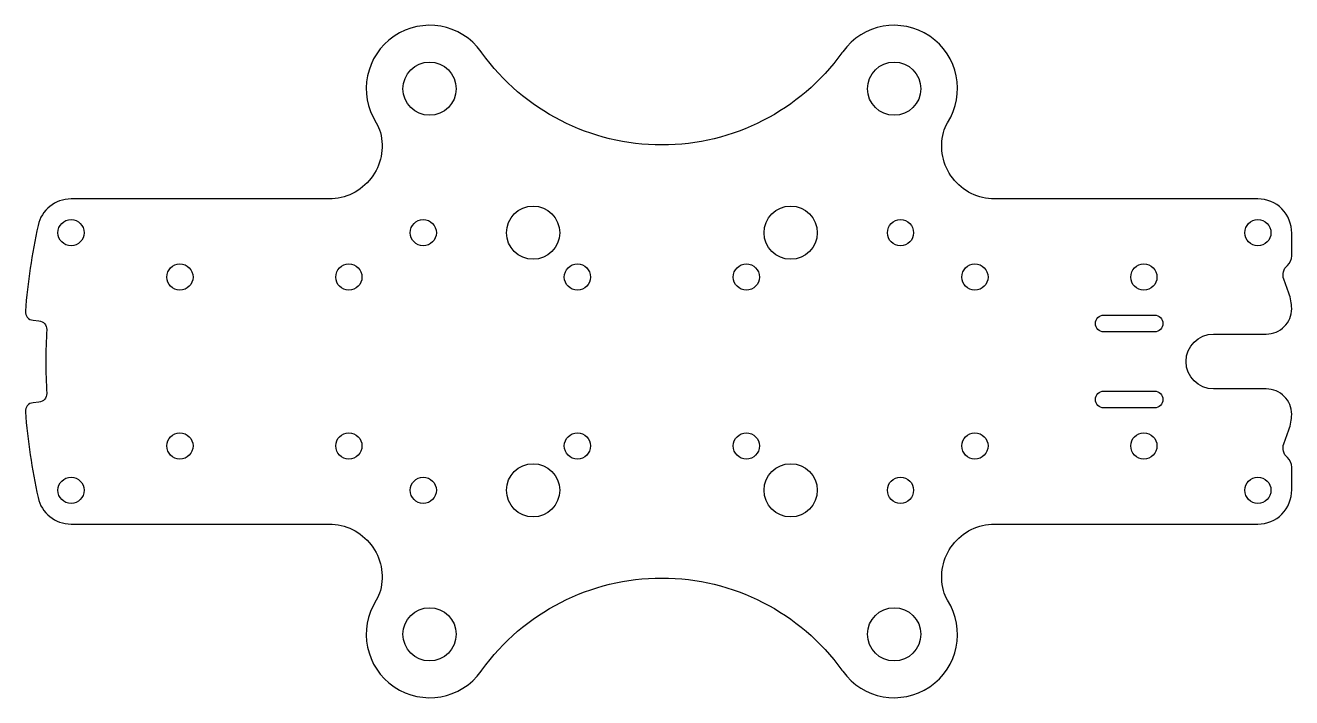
# Model space of a CAD drawing. Header units: millimetres. Extents: x -75 to 75, y -40 to 40.
import ezdxf

# ---------------------------------------------------------------- set-up
doc = ezdxf.new("R2010")
doc.units = ezdxf.units.MM

msp = doc.modelspace()

# ---------------------------------------------------------------- linework, layer by layer
for points in [[(71.56, -3.25), (65.31, -3.25, -1), (65.31, 3.25), (71.56, 3.25, 0.414214), (74.56, 6.25), (74.56, 6.27, 0.087489), (74.24, 8.08), (73.63, 9.74, -0.308615), (74.05, 11.38, 0.215313), (74.56, 12.51), (74.56, 15.21, 0.417084), (70.56, 19.25), (39.4, 19.25, -0.492011), (33.33, 27.13, -0.077782), (33.82, 28.27, 0.973149), (21.41, 36.68), (21.31, 36.53, -0.51087), (-21.31, 36.53), (-21.41, 36.68, 0.973149), (-33.82, 28.27, -0.077782), (-33.33, 27.13, -0.492011), (-39.4, 19.25), (-69.95, 19.25, 0.352652), (-73.86, 16.1, 0.033946), (-75.36, 5.96, 0.411771), (-74.45, 4.88), (-73.75, 4.82, -0.40386), (-72.83, 3.78, 0.025899), (-72.83, -3.78, -0.40386), (-73.75, -4.82), (-74.45, -4.88, 0.411771), (-75.36, -5.96, 0.033946), (-73.86, -16.1, 0.352652), (-69.95, -19.25), (-39.4, -19.25, -0.492011), (-33.33, -27.13, -0.077782), (-33.82, -28.27, 0.973149), (-21.41, -36.68), (-21.31, -36.53, -0.51087), (21.31, -36.53), (21.41, -36.68, 0.973149), (33.82, -28.27, -0.077782), (33.33, -27.13, -0.492011), (39.4, -19.25), (70.56, -19.25, 0.417084), (74.56, -15.21), (74.56, -12.51, 0.215313), (74.05, -11.38, -0.308615), (73.63, -9.74), (74.24, -8.08, 0.087489), (74.56, -6.27), (74.56, -6.25, 0.414214)], [(58.32, 3.5), (52.32, 3.5, -1), (52.32, 5.5), (58.32, 5.5, -1)], [(58.32, -3.5, -1), (58.32, -5.5), (52.32, -5.5, -1), (52.32, -3.5)]]:
    msp.add_lwpolyline(points, format="xyb", close=True)
for centre, radius in [((-27.5, 32.3), 3.15), ((27.5, 32.3), 3.15), ((-15.25, 15.25), 3.15), ((15.25, 15.25), 3.15), ((-69.95, 15.25), 1.55), ((-28.25, 15.25), 1.55), ((28.25, 15.25), 1.55), ((70.56, 15.25), 1.55), ((-57.06, 10), 1.55), ((-37.06, 10), 1.55), ((-10, 10), 1.55), ((10, 10), 1.55), ((37.06, 10), 1.55), ((57.06, 10), 1.55), ((-57.06, -10), 1.55), ((-37.06, -10), 1.55), ((-10, -10), 1.55), ((10, -10), 1.55), ((37.06, -10), 1.55), ((57.06, -10), 1.55), ((-15.25, -15.25), 3.15), ((15.25, -15.25), 3.15), ((-69.95, -15.25), 1.55), ((-28.25, -15.25), 1.55), ((28.25, -15.25), 1.55), ((70.56, -15.25), 1.55), ((-27.5, -32.3), 3.15), ((27.5, -32.3), 3.15)]:
    msp.add_circle(centre, radius)

doc.saveas('drawing.dxf')
